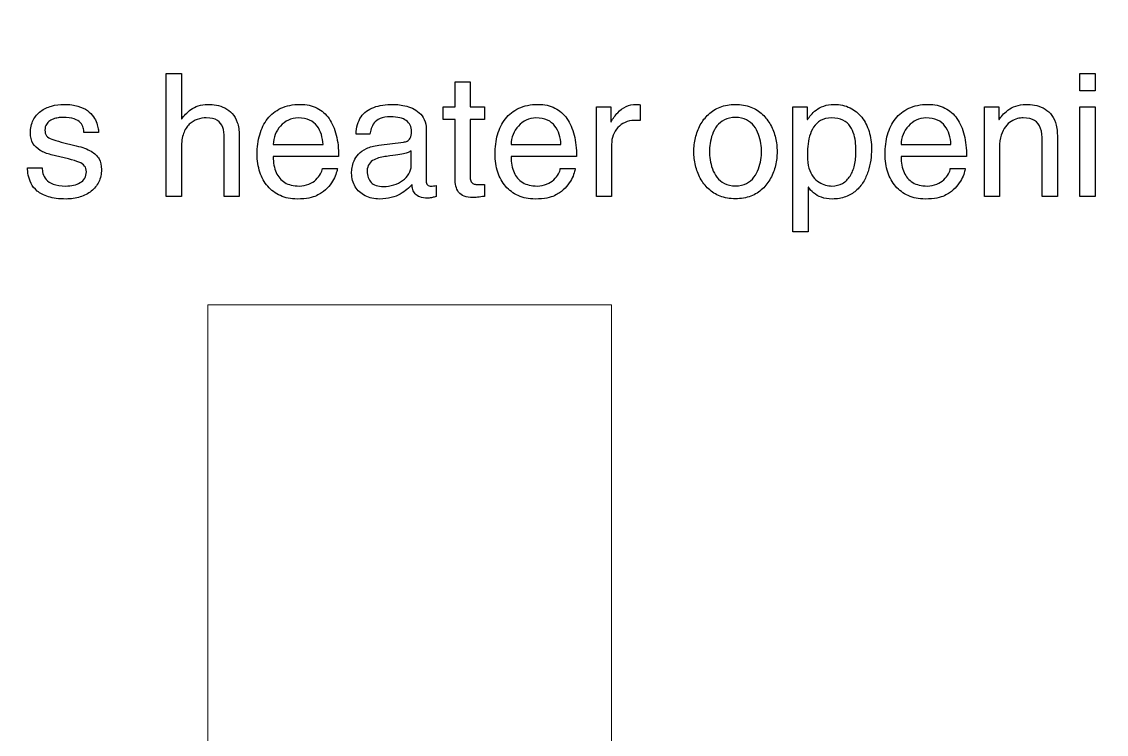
# Model space of a CAD drawing. Header units: inches. Extents: x -3.67 to 3.62, y -4.25 to 4.25.
# Drawn here: x 1.177 to 1.881, y -1.625 to -1.163 of the extents above; entities that cross this region are included whole.
import ezdxf
from ezdxf.lldxf.tags import DXFTag

# ---------------------------------------------------------------- set-up
doc = ezdxf.new("R2010")
doc.units = ezdxf.units.IN
doc.header["$MEASUREMENT"] = 0
doc.layers.add('Dimensions', color=7, linetype='Continuous')
doc.layers.add('Layer 1', color=7, linetype='Continuous')
tags = doc.linetypes.add('New Line61', pattern=[0.6, 0.5, -0.1]).pattern_tags.tags
tags[6:7] = [DXFTag(74, 4), DXFTag(75, 0), DXFTag(340, '0'), DXFTag(46, 1.0), DXFTag(50, 0.0), DXFTag(44, 0.0), DXFTag(45, 0.0)]
tags[4:5] = [DXFTag(74, 4), DXFTag(75, 0), DXFTag(340, '0'), DXFTag(46, 1.0), DXFTag(50, 0.0), DXFTag(44, 0.0), DXFTag(45, 0.0)]

msp = doc.modelspace()

# ---------------------------------------------------------------- linework, layer by layer
at = {"layer": 'Dimensions', "color": 250}
for points, knots in [([(1.31804, -1.23672), (1.31802, -1.23343), (1.31762, -1.23059), (1.3168, -1.22826), (1.3168, -1.22826), (1.31597, -1.22593), (1.31488, -1.22398), (1.31349, -1.22244), (1.31349, -1.22244), (1.31208, -1.22093), (1.31051, -1.21972), (1.30876, -1.21885), (1.30876, -1.21885), (1.30701, -1.21798), (1.30517, -1.21737), (1.30328, -1.21702), (1.30328, -1.21702), (1.30139, -1.21667), (1.29952, -1.21648), (1.29771, -1.2165), (1.29771, -1.2165), (1.29538, -1.21652), (1.29332, -1.21683), (1.29151, -1.21746), (1.29151, -1.21746), (1.28969, -1.21807), (1.28812, -1.21887), (1.28675, -1.21985), (1.28675, -1.21985), (1.28539, -1.22081), (1.28421, -1.22183), (1.28323, -1.22293), (1.28323, -1.22293), (1.28223, -1.224), (1.28139, -1.225), (1.28071, -1.22594), (1.28071, -1.22594), (1.28071, -1.22594), (1.28049, -1.22594), (1.28049, -1.22594), (1.28049, -1.22594), (1.28049, -1.22594), (1.28049, -1.1965), (1.28049, -1.1965), (1.28049, -1.1965), (1.28049, -1.1965), (1.27071, -1.1965), (1.27071, -1.1965), (1.27071, -1.1965), (1.27071, -1.1965), (1.27071, -1.27628), (1.27071, -1.27628), (1.27071, -1.27628), (1.27071, -1.27628), (1.28049, -1.27628), (1.28049, -1.27628), (1.28049, -1.27628), (1.28049, -1.27628), (1.28049, -1.24461), (1.28049, -1.24461), (1.28049, -1.24461), (1.28051, -1.24096), (1.28099, -1.23789), (1.28189, -1.23541), (1.28189, -1.23541), (1.28282, -1.23291), (1.28404, -1.23093), (1.2856, -1.22944), (1.2856, -1.22944), (1.28715, -1.22796), (1.28888, -1.22689), (1.2908, -1.22624), (1.2908, -1.22624), (1.29271, -1.22557), (1.29469, -1.22526), (1.29671, -1.22528), (1.29671, -1.22528), (1.29978, -1.2253), (1.30217, -1.22583), (1.30386, -1.22689), (1.30386, -1.22689), (1.30554, -1.22796), (1.30671, -1.22946), (1.30734, -1.23141), (1.30734, -1.23141), (1.30799, -1.23333), (1.3083, -1.23563), (1.30826, -1.23828), (1.30826, -1.23828), (1.30826, -1.23828), (1.30826, -1.27628), (1.30826, -1.27628), (1.30826, -1.27628), (1.30826, -1.27628), (1.31804, -1.27628), (1.31804, -1.27628), (1.31804, -1.27628), (1.31804, -1.27628), (1.31804, -1.23672), (1.31804, -1.23672)], [0, 0, 0, 0, 0.04, 0.04, 0.04, 0.04, 0.08, 0.08, 0.08, 0.08, 0.12, 0.12, 0.12, 0.12, 0.16, 0.16, 0.16, 0.16, 0.2, 0.2, 0.2, 0.2, 0.24, 0.24, 0.24, 0.24, 0.28, 0.28, 0.28, 0.28, 0.32, 0.32, 0.32, 0.32, 0.36, 0.36, 0.36, 0.36, 0.4, 0.4, 0.4, 0.4, 0.44, 0.44, 0.44, 0.44, 0.48, 0.48, 0.48, 0.48, 0.52, 0.52, 0.52, 0.52, 0.56, 0.56, 0.56, 0.56, 0.6, 0.6, 0.6, 0.6, 0.64, 0.64, 0.64, 0.64, 0.68, 0.68, 0.68, 0.68, 0.72, 0.72, 0.72, 0.72, 0.76, 0.76, 0.76, 0.76, 0.8, 0.8, 0.8, 0.8, 0.84, 0.84, 0.84, 0.84, 0.88, 0.88, 0.88, 0.88, 0.92, 0.92, 0.92, 0.92, 0.96, 0.96, 0.96, 0.96, 1, 1, 1, 1]), ([(1.87369, -1.20761), (1.87369, -1.20761), (1.87369, -1.1965), (1.87369, -1.1965), (1.87369, -1.1965), (1.87369, -1.1965), (1.86392, -1.1965), (1.86392, -1.1965), (1.86392, -1.1965), (1.86392, -1.1965), (1.86392, -1.20761), (1.86392, -1.20761), (1.86392, -1.20761), (1.86392, -1.20761), (1.87369, -1.20761), (1.87369, -1.20761)], [0, 0, 0, 0, 0.25, 0.25, 0.25, 0.25, 0.5, 0.5, 0.5, 0.5, 0.75, 0.75, 0.75, 0.75, 1, 1, 1, 1]), ([(1.47737, -1.22628), (1.47737, -1.22628), (1.47737, -1.21817), (1.47737, -1.21817), (1.47737, -1.21817), (1.47737, -1.21817), (1.46804, -1.21817), (1.46804, -1.21817), (1.46804, -1.21817), (1.46804, -1.21817), (1.46804, -1.20194), (1.46804, -1.20194), (1.46804, -1.20194), (1.46804, -1.20194), (1.45826, -1.20194), (1.45826, -1.20194), (1.45826, -1.20194), (1.45826, -1.20194), (1.45826, -1.21817), (1.45826, -1.21817), (1.45826, -1.21817), (1.45826, -1.21817), (1.45037, -1.21817), (1.45037, -1.21817), (1.45037, -1.21817), (1.45037, -1.21817), (1.45037, -1.22628), (1.45037, -1.22628), (1.45037, -1.22628), (1.45037, -1.22628), (1.45826, -1.22628), (1.45826, -1.22628), (1.45826, -1.22628), (1.45826, -1.22628), (1.45826, -1.26461), (1.45826, -1.26461), (1.45826, -1.26461), (1.45824, -1.26637), (1.45841, -1.268), (1.45874, -1.2695), (1.45874, -1.2695), (1.45907, -1.27102), (1.45967, -1.27233), (1.46052, -1.27346), (1.46052, -1.27346), (1.46137, -1.27459), (1.46257, -1.27546), (1.46411, -1.27609), (1.46411, -1.27609), (1.46567, -1.27672), (1.46763, -1.27704), (1.47004, -1.27706), (1.47004, -1.27706), (1.47056, -1.27704), (1.47146, -1.27696), (1.47274, -1.2768), (1.47274, -1.2768), (1.47404, -1.27663), (1.47557, -1.27646), (1.47737, -1.27628), (1.47737, -1.27628), (1.47737, -1.27628), (1.47737, -1.26861), (1.47737, -1.26861), (1.47737, -1.26861), (1.47737, -1.26861), (1.47393, -1.26861), (1.47393, -1.26861), (1.47393, -1.26861), (1.47341, -1.26863), (1.47281, -1.26859), (1.47217, -1.26854), (1.47217, -1.26854), (1.4715, -1.26848), (1.47085, -1.26831), (1.47022, -1.26804), (1.47022, -1.26804), (1.46961, -1.26778), (1.46909, -1.26731), (1.46867, -1.26669), (1.46867, -1.26669), (1.46826, -1.26606), (1.46806, -1.26519), (1.46804, -1.26406), (1.46804, -1.26406), (1.46804, -1.26406), (1.46804, -1.22628), (1.46804, -1.22628), (1.46804, -1.22628), (1.46804, -1.22628), (1.47737, -1.22628), (1.47737, -1.22628)], [0, 0, 0, 0, 0.043478, 0.043478, 0.043478, 0.043478, 0.086957, 0.086957, 0.086957, 0.086957, 0.130435, 0.130435, 0.130435, 0.130435, 0.173913, 0.173913, 0.173913, 0.173913, 0.217391, 0.217391, 0.217391, 0.217391, 0.26087, 0.26087, 0.26087, 0.26087, 0.304348, 0.304348, 0.304348, 0.304348, 0.347826, 0.347826, 0.347826, 0.347826, 0.391304, 0.391304, 0.391304, 0.391304, 0.434783, 0.434783, 0.434783, 0.434783, 0.478261, 0.478261, 0.478261, 0.478261, 0.521739, 0.521739, 0.521739, 0.521739, 0.565217, 0.565217, 0.565217, 0.565217, 0.608696, 0.608696, 0.608696, 0.608696, 0.652174, 0.652174, 0.652174, 0.652174, 0.695652, 0.695652, 0.695652, 0.695652, 0.73913, 0.73913, 0.73913, 0.73913, 0.782609, 0.782609, 0.782609, 0.782609, 0.826087, 0.826087, 0.826087, 0.826087, 0.869565, 0.869565, 0.869565, 0.869565, 0.913043, 0.913043, 0.913043, 0.913043, 0.956522, 0.956522, 0.956522, 0.956522, 1, 1, 1, 1]), ([(1.22671, -1.23472), (1.22673, -1.23422), (1.22665, -1.23343), (1.2265, -1.23237), (1.2265, -1.23237), (1.22636, -1.2313), (1.22604, -1.23009), (1.22556, -1.2287), (1.22556, -1.2287), (1.22508, -1.22733), (1.22436, -1.22594), (1.22339, -1.22452), (1.22339, -1.22452), (1.22241, -1.22311), (1.22112, -1.2218), (1.21949, -1.22057), (1.21949, -1.22057), (1.21786, -1.21937), (1.2158, -1.21839), (1.21336, -1.21765), (1.21336, -1.21765), (1.21089, -1.21691), (1.20793, -1.21652), (1.20449, -1.2165), (1.20449, -1.2165), (1.2016, -1.2165), (1.19884, -1.21687), (1.19623, -1.21759), (1.19623, -1.21759), (1.1936, -1.21833), (1.19126, -1.21946), (1.18919, -1.22098), (1.18919, -1.22098), (1.18713, -1.2225), (1.18551, -1.22443), (1.18432, -1.22676), (1.18432, -1.22676), (1.18312, -1.22909), (1.18251, -1.23187), (1.18249, -1.23506), (1.18249, -1.23506), (1.18251, -1.2377), (1.18306, -1.23996), (1.18417, -1.24181), (1.18417, -1.24181), (1.18528, -1.24369), (1.18684, -1.2452), (1.18884, -1.24639), (1.18884, -1.24639), (1.19086, -1.24759), (1.19321, -1.24852), (1.19593, -1.24917), (1.19593, -1.24917), (1.19593, -1.24917), (1.20726, -1.25194), (1.20726, -1.25194), (1.20726, -1.25194), (1.21002, -1.25263), (1.21226, -1.25331), (1.21397, -1.254), (1.21397, -1.254), (1.21567, -1.2547), (1.21691, -1.25554), (1.21767, -1.25652), (1.21767, -1.25652), (1.21845, -1.25748), (1.21884, -1.25874), (1.21882, -1.26028), (1.21882, -1.26028), (1.2188, -1.26189), (1.21845, -1.26328), (1.21773, -1.26444), (1.21773, -1.26444), (1.21701, -1.26561), (1.21602, -1.26656), (1.21478, -1.26731), (1.21478, -1.26731), (1.21354, -1.26806), (1.21212, -1.26861), (1.21052, -1.26896), (1.21052, -1.26896), (1.20893, -1.26933), (1.20725, -1.2695), (1.20549, -1.2695), (1.20549, -1.2695), (1.20208, -1.26948), (1.19934, -1.26907), (1.1973, -1.26828), (1.1973, -1.26828), (1.19526, -1.2675), (1.19375, -1.2665), (1.19273, -1.26526), (1.19273, -1.26526), (1.19171, -1.26404), (1.19102, -1.26274), (1.19065, -1.26139), (1.19065, -1.26139), (1.1903, -1.26004), (1.1901, -1.25878), (1.19004, -1.25761), (1.19004, -1.25761), (1.19004, -1.25761), (1.1806, -1.25761), (1.1806, -1.25761), (1.1806, -1.25761), (1.18064, -1.25904), (1.18082, -1.26063), (1.18112, -1.26241), (1.18112, -1.26241), (1.18143, -1.26419), (1.18202, -1.26598), (1.18291, -1.2678), (1.18291, -1.2678), (1.18382, -1.26961), (1.18515, -1.27128), (1.18697, -1.2728), (1.18697, -1.2728), (1.18876, -1.27433), (1.19117, -1.27557), (1.19419, -1.2765), (1.19419, -1.2765), (1.19723, -1.27744), (1.20102, -1.27793), (1.2056, -1.27794), (1.2056, -1.27794), (1.20889, -1.27794), (1.21193, -1.2775), (1.21473, -1.27663), (1.21473, -1.27663), (1.21751, -1.27576), (1.21995, -1.2745), (1.22202, -1.27283), (1.22202, -1.27283), (1.22408, -1.27117), (1.22569, -1.26917), (1.22686, -1.2668), (1.22686, -1.2668), (1.228, -1.26443), (1.22858, -1.26172), (1.2286, -1.25872), (1.2286, -1.25872), (1.22862, -1.25611), (1.2281, -1.25383), (1.22706, -1.25191), (1.22706, -1.25191), (1.226, -1.24998), (1.22428, -1.24833), (1.22188, -1.24694), (1.22188, -1.24694), (1.21949, -1.24556), (1.21628, -1.24437), (1.21226, -1.24339), (1.21226, -1.24339), (1.21226, -1.24339), (1.20249, -1.24094), (1.20249, -1.24094), (1.20249, -1.24094), (1.19999, -1.24033), (1.19795, -1.23974), (1.19639, -1.23915), (1.19639, -1.23915), (1.19484, -1.23856), (1.19371, -1.2378), (1.19299, -1.23689), (1.19299, -1.23689), (1.19226, -1.23596), (1.19191, -1.23472), (1.19193, -1.23317), (1.19193, -1.23317), (1.19195, -1.23172), (1.19225, -1.23052), (1.19284, -1.22954), (1.19284, -1.22954), (1.19343, -1.22856), (1.19419, -1.22776), (1.19513, -1.22715), (1.19513, -1.22715), (1.19608, -1.22654), (1.19706, -1.22607), (1.19812, -1.22576), (1.19812, -1.22576), (1.19917, -1.22544), (1.20019, -1.22522), (1.20113, -1.22511), (1.20113, -1.22511), (1.20208, -1.22498), (1.20288, -1.22493), (1.20349, -1.22494), (1.20349, -1.22494), (1.20654, -1.22496), (1.20899, -1.2253), (1.21082, -1.22596), (1.21082, -1.22596), (1.21267, -1.22661), (1.21404, -1.22744), (1.21497, -1.22846), (1.21497, -1.22846), (1.21588, -1.22946), (1.21649, -1.23054), (1.2168, -1.23165), (1.2168, -1.23165), (1.21712, -1.23276), (1.21726, -1.23378), (1.21726, -1.23472), (1.21726, -1.23472), (1.21726, -1.23472), (1.22671, -1.23472), (1.22671, -1.23472)], [0, 0, 0, 0, 0.019231, 0.019231, 0.019231, 0.019231, 0.038462, 0.038462, 0.038462, 0.038462, 0.057692, 0.057692, 0.057692, 0.057692, 0.076923, 0.076923, 0.076923, 0.076923, 0.096154, 0.096154, 0.096154, 0.096154, 0.115385, 0.115385, 0.115385, 0.115385, 0.134615, 0.134615, 0.134615, 0.134615, 0.153846, 0.153846, 0.153846, 0.153846, 0.173077, 0.173077, 0.173077, 0.173077, 0.192308, 0.192308, 0.192308, 0.192308, 0.211538, 0.211538, 0.211538, 0.211538, 0.230769, 0.230769, 0.230769, 0.230769, 0.25, 0.25, 0.25, 0.25, 0.269231, 0.269231, 0.269231, 0.269231, 0.288462, 0.288462, 0.288462, 0.288462, 0.307692, 0.307692, 0.307692, 0.307692, 0.326923, 0.326923, 0.326923, 0.326923, 0.346154, 0.346154, 0.346154, 0.346154, 0.365385, 0.365385, 0.365385, 0.365385, 0.384615, 0.384615, 0.384615, 0.384615, 0.403846, 0.403846, 0.403846, 0.403846, 0.423077, 0.423077, 0.423077, 0.423077, 0.442308, 0.442308, 0.442308, 0.442308, 0.461538, 0.461538, 0.461538, 0.461538, 0.480769, 0.480769, 0.480769, 0.480769, 0.5, 0.5, 0.5, 0.5, 0.519231, 0.519231, 0.519231, 0.519231, 0.538462, 0.538462, 0.538462, 0.538462, 0.557692, 0.557692, 0.557692, 0.557692, 0.576923, 0.576923, 0.576923, 0.576923, 0.596154, 0.596154, 0.596154, 0.596154, 0.615385, 0.615385, 0.615385, 0.615385, 0.634615, 0.634615, 0.634615, 0.634615, 0.653846, 0.653846, 0.653846, 0.653846, 0.673077, 0.673077, 0.673077, 0.673077, 0.692308, 0.692308, 0.692308, 0.692308, 0.711538, 0.711538, 0.711538, 0.711538, 0.730769, 0.730769, 0.730769, 0.730769, 0.75, 0.75, 0.75, 0.75, 0.769231, 0.769231, 0.769231, 0.769231, 0.788462, 0.788462, 0.788462, 0.788462, 0.807692, 0.807692, 0.807692, 0.807692, 0.826923, 0.826923, 0.826923, 0.826923, 0.846154, 0.846154, 0.846154, 0.846154, 0.865385, 0.865385, 0.865385, 0.865385, 0.884615, 0.884615, 0.884615, 0.884615, 0.903846, 0.903846, 0.903846, 0.903846, 0.923077, 0.923077, 0.923077, 0.923077, 0.942308, 0.942308, 0.942308, 0.942308, 0.961538, 0.961538, 0.961538, 0.961538, 0.980769, 0.980769, 0.980769, 0.980769, 1, 1, 1, 1]), ([(1.37204, -1.25806), (1.37195, -1.25917), (1.37156, -1.26037), (1.37085, -1.26167), (1.37085, -1.26167), (1.37015, -1.26298), (1.36915, -1.26422), (1.36787, -1.26541), (1.36787, -1.26541), (1.3666, -1.26659), (1.36504, -1.26756), (1.36323, -1.26831), (1.36323, -1.26831), (1.36141, -1.26907), (1.35935, -1.26948), (1.35704, -1.2695), (1.35704, -1.2695), (1.3533, -1.26948), (1.35017, -1.26874), (1.34767, -1.26724), (1.34767, -1.26724), (1.34517, -1.26574), (1.3433, -1.26357), (1.34204, -1.26072), (1.34204, -1.26072), (1.34078, -1.25789), (1.34015, -1.25444), (1.34015, -1.25039), (1.34015, -1.25039), (1.34015, -1.25039), (1.3826, -1.25039), (1.3826, -1.25039), (1.3826, -1.25039), (1.3826, -1.24524), (1.38208, -1.24057), (1.38106, -1.23643), (1.38106, -1.23643), (1.38002, -1.23226), (1.37847, -1.2287), (1.37639, -1.22574), (1.37639, -1.22574), (1.37432, -1.22276), (1.37171, -1.22048), (1.36858, -1.21891), (1.36858, -1.21891), (1.36545, -1.21731), (1.3618, -1.21652), (1.3576, -1.2165), (1.3576, -1.2165), (1.3528, -1.21652), (1.34863, -1.21737), (1.34513, -1.21902), (1.34513, -1.21902), (1.34161, -1.22067), (1.33873, -1.22296), (1.33645, -1.22591), (1.33645, -1.22591), (1.33417, -1.22885), (1.33247, -1.23228), (1.33136, -1.23619), (1.33136, -1.23619), (1.33026, -1.24009), (1.32971, -1.2443), (1.32971, -1.24883), (1.32971, -1.24883), (1.32971, -1.25306), (1.3303, -1.25693), (1.33147, -1.26046), (1.33147, -1.26046), (1.33265, -1.264), (1.33434, -1.26707), (1.33658, -1.26968), (1.33658, -1.26968), (1.33882, -1.2723), (1.34154, -1.27431), (1.34476, -1.27576), (1.34476, -1.27576), (1.34797, -1.27718), (1.35161, -1.27793), (1.35571, -1.27794), (1.35571, -1.27794), (1.3588, -1.27793), (1.36134, -1.2777), (1.36335, -1.2773), (1.36335, -1.2773), (1.36537, -1.27689), (1.367, -1.27639), (1.36828, -1.27578), (1.36828, -1.27578), (1.36956, -1.27517), (1.37063, -1.27456), (1.37148, -1.27394), (1.37148, -1.27394), (1.37332, -1.2727), (1.37487, -1.27131), (1.37615, -1.2698), (1.37615, -1.2698), (1.37743, -1.26826), (1.37847, -1.26674), (1.37928, -1.2652), (1.37928, -1.2652), (1.38008, -1.26369), (1.38069, -1.26228), (1.3811, -1.26102), (1.3811, -1.26102), (1.3815, -1.25976), (1.38174, -1.25878), (1.38182, -1.25806), (1.38182, -1.25806), (1.38182, -1.25806), (1.37204, -1.25806), (1.37204, -1.25806)], [0, 0, 0, 0, 0.035714, 0.035714, 0.035714, 0.035714, 0.071429, 0.071429, 0.071429, 0.071429, 0.107143, 0.107143, 0.107143, 0.107143, 0.142857, 0.142857, 0.142857, 0.142857, 0.178571, 0.178571, 0.178571, 0.178571, 0.214286, 0.214286, 0.214286, 0.214286, 0.25, 0.25, 0.25, 0.25, 0.285714, 0.285714, 0.285714, 0.285714, 0.321429, 0.321429, 0.321429, 0.321429, 0.357143, 0.357143, 0.357143, 0.357143, 0.392857, 0.392857, 0.392857, 0.392857, 0.428571, 0.428571, 0.428571, 0.428571, 0.464286, 0.464286, 0.464286, 0.464286, 0.5, 0.5, 0.5, 0.5, 0.535714, 0.535714, 0.535714, 0.535714, 0.571429, 0.571429, 0.571429, 0.571429, 0.607143, 0.607143, 0.607143, 0.607143, 0.642857, 0.642857, 0.642857, 0.642857, 0.678571, 0.678571, 0.678571, 0.678571, 0.714286, 0.714286, 0.714286, 0.714286, 0.75, 0.75, 0.75, 0.75, 0.785714, 0.785714, 0.785714, 0.785714, 0.821429, 0.821429, 0.821429, 0.821429, 0.857143, 0.857143, 0.857143, 0.857143, 0.892857, 0.892857, 0.892857, 0.892857, 0.928571, 0.928571, 0.928571, 0.928571, 0.964286, 0.964286, 0.964286, 0.964286, 1, 1, 1, 1]), ([(1.40293, -1.23583), (1.40307, -1.2347), (1.40333, -1.23348), (1.40372, -1.2322), (1.40372, -1.2322), (1.40411, -1.23093), (1.40476, -1.2297), (1.40567, -1.22856), (1.40567, -1.22856), (1.40659, -1.22741), (1.40789, -1.22646), (1.40957, -1.22574), (1.40957, -1.22574), (1.41128, -1.225), (1.4135, -1.22463), (1.41626, -1.22461), (1.41626, -1.22461), (1.42087, -1.22461), (1.4243, -1.22543), (1.42656, -1.22704), (1.42656, -1.22704), (1.42881, -1.22865), (1.42994, -1.23098), (1.42993, -1.23406), (1.42993, -1.23406), (1.42991, -1.23596), (1.42965, -1.23739), (1.42913, -1.23835), (1.42913, -1.23835), (1.42861, -1.23933), (1.42796, -1.23998), (1.42719, -1.24033), (1.42719, -1.24033), (1.42641, -1.2407), (1.42561, -1.24089), (1.42481, -1.24094), (1.42481, -1.24094), (1.42481, -1.24094), (1.4087, -1.24294), (1.4087, -1.24294), (1.4087, -1.24294), (1.40548, -1.24337), (1.4028, -1.24409), (1.40063, -1.24513), (1.40063, -1.24513), (1.39848, -1.24619), (1.39676, -1.24741), (1.39548, -1.24881), (1.39548, -1.24881), (1.39419, -1.25022), (1.39322, -1.25169), (1.39259, -1.25322), (1.39259, -1.25322), (1.39194, -1.25474), (1.39152, -1.2562), (1.39132, -1.25759), (1.39132, -1.25759), (1.39111, -1.25898), (1.39102, -1.26017), (1.39104, -1.26117), (1.39104, -1.26117), (1.39107, -1.26452), (1.39185, -1.26744), (1.39339, -1.26996), (1.39339, -1.26996), (1.39493, -1.27246), (1.39707, -1.27443), (1.3998, -1.27581), (1.3998, -1.27581), (1.40252, -1.2772), (1.40569, -1.27793), (1.40926, -1.27794), (1.40926, -1.27794), (1.41209, -1.27793), (1.41459, -1.27763), (1.4168, -1.27704), (1.4168, -1.27704), (1.41898, -1.27646), (1.42093, -1.2757), (1.42259, -1.27476), (1.42259, -1.27476), (1.42426, -1.27381), (1.42572, -1.2728), (1.42698, -1.2717), (1.42698, -1.2717), (1.42824, -1.27061), (1.42933, -1.26954), (1.43026, -1.2685), (1.43026, -1.2685), (1.43033, -1.26963), (1.4305, -1.2707), (1.4308, -1.27176), (1.4308, -1.27176), (1.43109, -1.27281), (1.43159, -1.27376), (1.4323, -1.27461), (1.4323, -1.27461), (1.43302, -1.27546), (1.43404, -1.27613), (1.43537, -1.27663), (1.43537, -1.27663), (1.4367, -1.27713), (1.43844, -1.27737), (1.44059, -1.27739), (1.44059, -1.27739), (1.44169, -1.27737), (1.44265, -1.27724), (1.44346, -1.277), (1.44346, -1.277), (1.4443, -1.27676), (1.44511, -1.27652), (1.44593, -1.27628), (1.44593, -1.27628), (1.44593, -1.27628), (1.44593, -1.26917), (1.44593, -1.26917), (1.44593, -1.26917), (1.44537, -1.26928), (1.4448, -1.26939), (1.44424, -1.26948), (1.44424, -1.26948), (1.44367, -1.26956), (1.44317, -1.26961), (1.4427, -1.26961), (1.4427, -1.26961), (1.4417, -1.26963), (1.44091, -1.26935), (1.44035, -1.26881), (1.44035, -1.26881), (1.43978, -1.26826), (1.4395, -1.26739), (1.43948, -1.26617), (1.43948, -1.26617), (1.43948, -1.26617), (1.43948, -1.23272), (1.43948, -1.23272), (1.43948, -1.23272), (1.43946, -1.23024), (1.43904, -1.22813), (1.4382, -1.22635), (1.4382, -1.22635), (1.43739, -1.22457), (1.4363, -1.22309), (1.43493, -1.22189), (1.43493, -1.22189), (1.43357, -1.2207), (1.43207, -1.21974), (1.43046, -1.21902), (1.43046, -1.21902), (1.42883, -1.2183), (1.4272, -1.21776), (1.42559, -1.21739), (1.42559, -1.21739), (1.42396, -1.21704), (1.42248, -1.2168), (1.42115, -1.21667), (1.42115, -1.21667), (1.4198, -1.21654), (1.41872, -1.21648), (1.41793, -1.2165), (1.41793, -1.2165), (1.41313, -1.21648), (1.40896, -1.21713), (1.40543, -1.21843), (1.40543, -1.21843), (1.40191, -1.21972), (1.39915, -1.2218), (1.39717, -1.22465), (1.39717, -1.22465), (1.39517, -1.2275), (1.39409, -1.23122), (1.39393, -1.23583), (1.39393, -1.23583), (1.39393, -1.23583), (1.40293, -1.23583), (1.40293, -1.23583)], [0, 0, 0, 0, 0.022727, 0.022727, 0.022727, 0.022727, 0.045455, 0.045455, 0.045455, 0.045455, 0.068182, 0.068182, 0.068182, 0.068182, 0.090909, 0.090909, 0.090909, 0.090909, 0.113636, 0.113636, 0.113636, 0.113636, 0.136364, 0.136364, 0.136364, 0.136364, 0.159091, 0.159091, 0.159091, 0.159091, 0.181818, 0.181818, 0.181818, 0.181818, 0.204545, 0.204545, 0.204545, 0.204545, 0.227273, 0.227273, 0.227273, 0.227273, 0.25, 0.25, 0.25, 0.25, 0.272727, 0.272727, 0.272727, 0.272727, 0.295455, 0.295455, 0.295455, 0.295455, 0.318182, 0.318182, 0.318182, 0.318182, 0.340909, 0.340909, 0.340909, 0.340909, 0.363636, 0.363636, 0.363636, 0.363636, 0.386364, 0.386364, 0.386364, 0.386364, 0.409091, 0.409091, 0.409091, 0.409091, 0.431818, 0.431818, 0.431818, 0.431818, 0.454545, 0.454545, 0.454545, 0.454545, 0.477273, 0.477273, 0.477273, 0.477273, 0.5, 0.5, 0.5, 0.5, 0.522727, 0.522727, 0.522727, 0.522727, 0.545455, 0.545455, 0.545455, 0.545455, 0.568182, 0.568182, 0.568182, 0.568182, 0.590909, 0.590909, 0.590909, 0.590909, 0.613636, 0.613636, 0.613636, 0.613636, 0.636364, 0.636364, 0.636364, 0.636364, 0.659091, 0.659091, 0.659091, 0.659091, 0.681818, 0.681818, 0.681818, 0.681818, 0.704545, 0.704545, 0.704545, 0.704545, 0.727273, 0.727273, 0.727273, 0.727273, 0.75, 0.75, 0.75, 0.75, 0.772727, 0.772727, 0.772727, 0.772727, 0.795455, 0.795455, 0.795455, 0.795455, 0.818182, 0.818182, 0.818182, 0.818182, 0.840909, 0.840909, 0.840909, 0.840909, 0.863636, 0.863636, 0.863636, 0.863636, 0.886364, 0.886364, 0.886364, 0.886364, 0.909091, 0.909091, 0.909091, 0.909091, 0.931818, 0.931818, 0.931818, 0.931818, 0.954545, 0.954545, 0.954545, 0.954545, 0.977273, 0.977273, 0.977273, 0.977273, 1, 1, 1, 1]), ([(1.52648, -1.25806), (1.52639, -1.25917), (1.526, -1.26037), (1.5253, -1.26167), (1.5253, -1.26167), (1.52459, -1.26298), (1.52359, -1.26422), (1.52231, -1.26541), (1.52231, -1.26541), (1.52104, -1.26659), (1.51948, -1.26756), (1.51767, -1.26831), (1.51767, -1.26831), (1.51585, -1.26907), (1.5138, -1.26948), (1.51148, -1.2695), (1.51148, -1.2695), (1.50774, -1.26948), (1.50461, -1.26874), (1.50211, -1.26724), (1.50211, -1.26724), (1.49961, -1.26574), (1.49774, -1.26357), (1.49648, -1.26072), (1.49648, -1.26072), (1.49522, -1.25789), (1.49459, -1.25444), (1.49459, -1.25039), (1.49459, -1.25039), (1.49459, -1.25039), (1.53704, -1.25039), (1.53704, -1.25039), (1.53704, -1.25039), (1.53704, -1.24524), (1.53652, -1.24057), (1.5355, -1.23643), (1.5355, -1.23643), (1.53446, -1.23226), (1.53291, -1.2287), (1.53083, -1.22574), (1.53083, -1.22574), (1.52876, -1.22276), (1.52615, -1.22048), (1.52302, -1.21891), (1.52302, -1.21891), (1.51989, -1.21731), (1.51624, -1.21652), (1.51204, -1.2165), (1.51204, -1.2165), (1.50724, -1.21652), (1.50307, -1.21737), (1.49957, -1.21902), (1.49957, -1.21902), (1.49606, -1.22067), (1.49317, -1.22296), (1.49089, -1.22591), (1.49089, -1.22591), (1.48861, -1.22885), (1.48691, -1.23228), (1.4858, -1.23619), (1.4858, -1.23619), (1.4847, -1.24009), (1.48415, -1.2443), (1.48415, -1.24883), (1.48415, -1.24883), (1.48415, -1.25306), (1.48474, -1.25693), (1.48591, -1.26046), (1.48591, -1.26046), (1.48709, -1.264), (1.48878, -1.26707), (1.49102, -1.26968), (1.49102, -1.26968), (1.49326, -1.2723), (1.49598, -1.27431), (1.4992, -1.27576), (1.4992, -1.27576), (1.50241, -1.27718), (1.50606, -1.27793), (1.51015, -1.27794), (1.51015, -1.27794), (1.51324, -1.27793), (1.51578, -1.2777), (1.5178, -1.2773), (1.5178, -1.2773), (1.51981, -1.27689), (1.52144, -1.27639), (1.52272, -1.27578), (1.52272, -1.27578), (1.524, -1.27517), (1.52507, -1.27456), (1.52593, -1.27394), (1.52593, -1.27394), (1.52776, -1.2727), (1.52931, -1.27131), (1.53059, -1.2698), (1.53059, -1.2698), (1.53187, -1.26826), (1.53291, -1.26674), (1.53372, -1.2652), (1.53372, -1.2652), (1.53452, -1.26369), (1.53513, -1.26228), (1.53554, -1.26102), (1.53554, -1.26102), (1.53594, -1.25976), (1.53619, -1.25878), (1.53626, -1.25806), (1.53626, -1.25806), (1.53626, -1.25806), (1.52648, -1.25806), (1.52648, -1.25806)], [0, 0, 0, 0, 0.035714, 0.035714, 0.035714, 0.035714, 0.071429, 0.071429, 0.071429, 0.071429, 0.107143, 0.107143, 0.107143, 0.107143, 0.142857, 0.142857, 0.142857, 0.142857, 0.178571, 0.178571, 0.178571, 0.178571, 0.214286, 0.214286, 0.214286, 0.214286, 0.25, 0.25, 0.25, 0.25, 0.285714, 0.285714, 0.285714, 0.285714, 0.321429, 0.321429, 0.321429, 0.321429, 0.357143, 0.357143, 0.357143, 0.357143, 0.392857, 0.392857, 0.392857, 0.392857, 0.428571, 0.428571, 0.428571, 0.428571, 0.464286, 0.464286, 0.464286, 0.464286, 0.5, 0.5, 0.5, 0.5, 0.535714, 0.535714, 0.535714, 0.535714, 0.571429, 0.571429, 0.571429, 0.571429, 0.607143, 0.607143, 0.607143, 0.607143, 0.642857, 0.642857, 0.642857, 0.642857, 0.678571, 0.678571, 0.678571, 0.678571, 0.714286, 0.714286, 0.714286, 0.714286, 0.75, 0.75, 0.75, 0.75, 0.785714, 0.785714, 0.785714, 0.785714, 0.821429, 0.821429, 0.821429, 0.821429, 0.857143, 0.857143, 0.857143, 0.857143, 0.892857, 0.892857, 0.892857, 0.892857, 0.928571, 0.928571, 0.928571, 0.928571, 0.964286, 0.964286, 0.964286, 0.964286, 1, 1, 1, 1]), ([(1.55981, -1.2425), (1.55981, -1.24037), (1.56017, -1.23837), (1.56085, -1.2365), (1.56085, -1.2365), (1.56156, -1.23463), (1.56254, -1.23298), (1.56383, -1.23156), (1.56383, -1.23156), (1.56515, -1.23013), (1.5667, -1.229), (1.56854, -1.22819), (1.56854, -1.22819), (1.57037, -1.22737), (1.57243, -1.22696), (1.5747, -1.22694), (1.5747, -1.22694), (1.5747, -1.22694), (1.57837, -1.22694), (1.57837, -1.22694), (1.57837, -1.22694), (1.57837, -1.22694), (1.57837, -1.21683), (1.57837, -1.21683), (1.57837, -1.21683), (1.578, -1.21672), (1.57763, -1.21663), (1.57726, -1.21657), (1.57726, -1.21657), (1.57689, -1.21652), (1.57641, -1.2165), (1.57581, -1.2165), (1.57581, -1.2165), (1.57337, -1.21652), (1.57117, -1.217), (1.56919, -1.21793), (1.56919, -1.21793), (1.5672, -1.21887), (1.56541, -1.22019), (1.56381, -1.22189), (1.56381, -1.22189), (1.56222, -1.22357), (1.56078, -1.22556), (1.55948, -1.22783), (1.55948, -1.22783), (1.55948, -1.22783), (1.55926, -1.22783), (1.55926, -1.22783), (1.55926, -1.22783), (1.55926, -1.22783), (1.55926, -1.21817), (1.55926, -1.21817), (1.55926, -1.21817), (1.55926, -1.21817), (1.55004, -1.21817), (1.55004, -1.21817), (1.55004, -1.21817), (1.55004, -1.21817), (1.55004, -1.27628), (1.55004, -1.27628), (1.55004, -1.27628), (1.55004, -1.27628), (1.55981, -1.27628), (1.55981, -1.27628), (1.55981, -1.27628), (1.55981, -1.27628), (1.55981, -1.2425), (1.55981, -1.2425)], [0, 0, 0, 0, 0.058824, 0.058824, 0.058824, 0.058824, 0.117647, 0.117647, 0.117647, 0.117647, 0.176471, 0.176471, 0.176471, 0.176471, 0.235294, 0.235294, 0.235294, 0.235294, 0.294118, 0.294118, 0.294118, 0.294118, 0.352941, 0.352941, 0.352941, 0.352941, 0.411765, 0.411765, 0.411765, 0.411765, 0.470588, 0.470588, 0.470588, 0.470588, 0.529412, 0.529412, 0.529412, 0.529412, 0.588235, 0.588235, 0.588235, 0.588235, 0.647059, 0.647059, 0.647059, 0.647059, 0.705882, 0.705882, 0.705882, 0.705882, 0.764706, 0.764706, 0.764706, 0.764706, 0.823529, 0.823529, 0.823529, 0.823529, 0.882353, 0.882353, 0.882353, 0.882353, 0.941176, 0.941176, 0.941176, 0.941176, 1, 1, 1, 1]), ([(1.61326, -1.24717), (1.61326, -1.25019), (1.61359, -1.25317), (1.6143, -1.25611), (1.6143, -1.25611), (1.61498, -1.25906), (1.61602, -1.26183), (1.61743, -1.26444), (1.61743, -1.26444), (1.61881, -1.26706), (1.62059, -1.26935), (1.62274, -1.27135), (1.62274, -1.27135), (1.62489, -1.27337), (1.62741, -1.27494), (1.63033, -1.27607), (1.63033, -1.27607), (1.63324, -1.27722), (1.63656, -1.27781), (1.64026, -1.27783), (1.64026, -1.27783), (1.64396, -1.27781), (1.64728, -1.27722), (1.65019, -1.27607), (1.65019, -1.27607), (1.65311, -1.27494), (1.65563, -1.27337), (1.65778, -1.27135), (1.65778, -1.27135), (1.65993, -1.26935), (1.6617, -1.26706), (1.66309, -1.26444), (1.66309, -1.26444), (1.6645, -1.26183), (1.66556, -1.25906), (1.66624, -1.25611), (1.66624, -1.25611), (1.66693, -1.25317), (1.66726, -1.25019), (1.66726, -1.24717), (1.66726, -1.24717), (1.66726, -1.24415), (1.66693, -1.24117), (1.66624, -1.23822), (1.66624, -1.23822), (1.66556, -1.23528), (1.6645, -1.2325), (1.66309, -1.22989), (1.66309, -1.22989), (1.6617, -1.22728), (1.65993, -1.22498), (1.65778, -1.22298), (1.65778, -1.22298), (1.65563, -1.22096), (1.65311, -1.21939), (1.65019, -1.21824), (1.65019, -1.21824), (1.64728, -1.21711), (1.64396, -1.21652), (1.64026, -1.2165), (1.64026, -1.2165), (1.63656, -1.21652), (1.63324, -1.21711), (1.63033, -1.21824), (1.63033, -1.21824), (1.62741, -1.21939), (1.62489, -1.22096), (1.62274, -1.22298), (1.62274, -1.22298), (1.62059, -1.22498), (1.61881, -1.22728), (1.61743, -1.22989), (1.61743, -1.22989), (1.61602, -1.2325), (1.61498, -1.23528), (1.6143, -1.23822), (1.6143, -1.23822), (1.61359, -1.24117), (1.61326, -1.24415), (1.61326, -1.24717)], [0, 0, 0, 0, 0.05, 0.05, 0.05, 0.05, 0.1, 0.1, 0.1, 0.1, 0.15, 0.15, 0.15, 0.15, 0.2, 0.2, 0.2, 0.2, 0.25, 0.25, 0.25, 0.25, 0.3, 0.3, 0.3, 0.3, 0.35, 0.35, 0.35, 0.35, 0.4, 0.4, 0.4, 0.4, 0.45, 0.45, 0.45, 0.45, 0.5, 0.5, 0.5, 0.5, 0.55, 0.55, 0.55, 0.55, 0.6, 0.6, 0.6, 0.6, 0.65, 0.65, 0.65, 0.65, 0.7, 0.7, 0.7, 0.7, 0.75, 0.75, 0.75, 0.75, 0.8, 0.8, 0.8, 0.8, 0.85, 0.85, 0.85, 0.85, 0.9, 0.9, 0.9, 0.9, 0.95, 0.95, 0.95, 0.95, 1, 1, 1, 1]), ([(1.67759, -1.29928), (1.67759, -1.29928), (1.68737, -1.29928), (1.68737, -1.29928), (1.68737, -1.29928), (1.68737, -1.29928), (1.68737, -1.27017), (1.68737, -1.27017), (1.68737, -1.27017), (1.68737, -1.27017), (1.68759, -1.27017), (1.68759, -1.27017), (1.68759, -1.27017), (1.68844, -1.27156), (1.68957, -1.27283), (1.691, -1.27402), (1.691, -1.27402), (1.69243, -1.27518), (1.69415, -1.27613), (1.69615, -1.27683), (1.69615, -1.27683), (1.69815, -1.27756), (1.70044, -1.27793), (1.70304, -1.27794), (1.70304, -1.27794), (1.70633, -1.27793), (1.70924, -1.27744), (1.7118, -1.2765), (1.7118, -1.2765), (1.71435, -1.27556), (1.71657, -1.27426), (1.71846, -1.27261), (1.71846, -1.27261), (1.72033, -1.27096), (1.72192, -1.26907), (1.72324, -1.26693), (1.72324, -1.26693), (1.72454, -1.2648), (1.72557, -1.2625), (1.72637, -1.26009), (1.72637, -1.26009), (1.72715, -1.25767), (1.72772, -1.2552), (1.72807, -1.25272), (1.72807, -1.25272), (1.72842, -1.25024), (1.72859, -1.24783), (1.72859, -1.2455), (1.72859, -1.2455), (1.72859, -1.24139), (1.72805, -1.23759), (1.72698, -1.23407), (1.72698, -1.23407), (1.72591, -1.23057), (1.72433, -1.2275), (1.72228, -1.22487), (1.72228, -1.22487), (1.7202, -1.22224), (1.71767, -1.2202), (1.71467, -1.21874), (1.71467, -1.21874), (1.71167, -1.21726), (1.70824, -1.21652), (1.70437, -1.2165), (1.70437, -1.2165), (1.70174, -1.21652), (1.69946, -1.21689), (1.69754, -1.21757), (1.69754, -1.21757), (1.69561, -1.21826), (1.69396, -1.21915), (1.69261, -1.22019), (1.69261, -1.22019), (1.69128, -1.22124), (1.69015, -1.22233), (1.68924, -1.22344), (1.68924, -1.22344), (1.68835, -1.22454), (1.68761, -1.22554), (1.68704, -1.22639), (1.68704, -1.22639), (1.68704, -1.22639), (1.68681, -1.22639), (1.68681, -1.22639), (1.68681, -1.22639), (1.68681, -1.22639), (1.68681, -1.21817), (1.68681, -1.21817), (1.68681, -1.21817), (1.68681, -1.21817), (1.67759, -1.21817), (1.67759, -1.21817), (1.67759, -1.21817), (1.67759, -1.21817), (1.67759, -1.29928), (1.67759, -1.29928)], [0, 0, 0, 0, 0.041667, 0.041667, 0.041667, 0.041667, 0.083333, 0.083333, 0.083333, 0.083333, 0.125, 0.125, 0.125, 0.125, 0.166667, 0.166667, 0.166667, 0.166667, 0.208333, 0.208333, 0.208333, 0.208333, 0.25, 0.25, 0.25, 0.25, 0.291667, 0.291667, 0.291667, 0.291667, 0.333333, 0.333333, 0.333333, 0.333333, 0.375, 0.375, 0.375, 0.375, 0.416667, 0.416667, 0.416667, 0.416667, 0.458333, 0.458333, 0.458333, 0.458333, 0.5, 0.5, 0.5, 0.5, 0.541667, 0.541667, 0.541667, 0.541667, 0.583333, 0.583333, 0.583333, 0.583333, 0.625, 0.625, 0.625, 0.625, 0.666667, 0.666667, 0.666667, 0.666667, 0.708333, 0.708333, 0.708333, 0.708333, 0.75, 0.75, 0.75, 0.75, 0.791667, 0.791667, 0.791667, 0.791667, 0.833333, 0.833333, 0.833333, 0.833333, 0.875, 0.875, 0.875, 0.875, 0.916667, 0.916667, 0.916667, 0.916667, 0.958333, 0.958333, 0.958333, 0.958333, 1, 1, 1, 1]), ([(1.7797, -1.25806), (1.77961, -1.25917), (1.77922, -1.26037), (1.77851, -1.26167), (1.77851, -1.26167), (1.77781, -1.26298), (1.77681, -1.26422), (1.77553, -1.26541), (1.77553, -1.26541), (1.77426, -1.26659), (1.7727, -1.26756), (1.77089, -1.26831), (1.77089, -1.26831), (1.76907, -1.26907), (1.76701, -1.26948), (1.7647, -1.2695), (1.7647, -1.2695), (1.76096, -1.26948), (1.75783, -1.26874), (1.75533, -1.26724), (1.75533, -1.26724), (1.75283, -1.26574), (1.75096, -1.26357), (1.7497, -1.26072), (1.7497, -1.26072), (1.74844, -1.25789), (1.74781, -1.25444), (1.74781, -1.25039), (1.74781, -1.25039), (1.74781, -1.25039), (1.79026, -1.25039), (1.79026, -1.25039), (1.79026, -1.25039), (1.79026, -1.24524), (1.78974, -1.24057), (1.78872, -1.23643), (1.78872, -1.23643), (1.78768, -1.23226), (1.78613, -1.2287), (1.78405, -1.22574), (1.78405, -1.22574), (1.78198, -1.22276), (1.77937, -1.22048), (1.77624, -1.21891), (1.77624, -1.21891), (1.77311, -1.21731), (1.76946, -1.21652), (1.76526, -1.2165), (1.76526, -1.2165), (1.76046, -1.21652), (1.75629, -1.21737), (1.75279, -1.21902), (1.75279, -1.21902), (1.74927, -1.22067), (1.74639, -1.22296), (1.74411, -1.22591), (1.74411, -1.22591), (1.74183, -1.22885), (1.74013, -1.23228), (1.73902, -1.23619), (1.73902, -1.23619), (1.73792, -1.24009), (1.73737, -1.2443), (1.73737, -1.24883), (1.73737, -1.24883), (1.73737, -1.25306), (1.73796, -1.25693), (1.73913, -1.26046), (1.73913, -1.26046), (1.74031, -1.264), (1.742, -1.26707), (1.74424, -1.26968), (1.74424, -1.26968), (1.74648, -1.2723), (1.7492, -1.27431), (1.75242, -1.27576), (1.75242, -1.27576), (1.75563, -1.27718), (1.75927, -1.27793), (1.76337, -1.27794), (1.76337, -1.27794), (1.76646, -1.27793), (1.769, -1.2777), (1.77101, -1.2773), (1.77101, -1.2773), (1.77303, -1.27689), (1.77466, -1.27639), (1.77594, -1.27578), (1.77594, -1.27578), (1.77722, -1.27517), (1.77829, -1.27456), (1.77914, -1.27394), (1.77914, -1.27394), (1.78098, -1.2727), (1.78253, -1.27131), (1.78381, -1.2698), (1.78381, -1.2698), (1.78509, -1.26826), (1.78613, -1.26674), (1.78694, -1.2652), (1.78694, -1.2652), (1.78774, -1.26369), (1.78835, -1.26228), (1.78876, -1.26102), (1.78876, -1.26102), (1.78916, -1.25976), (1.7894, -1.25878), (1.78948, -1.25806), (1.78948, -1.25806), (1.78948, -1.25806), (1.7797, -1.25806), (1.7797, -1.25806)], [0, 0, 0, 0, 0.035714, 0.035714, 0.035714, 0.035714, 0.071429, 0.071429, 0.071429, 0.071429, 0.107143, 0.107143, 0.107143, 0.107143, 0.142857, 0.142857, 0.142857, 0.142857, 0.178571, 0.178571, 0.178571, 0.178571, 0.214286, 0.214286, 0.214286, 0.214286, 0.25, 0.25, 0.25, 0.25, 0.285714, 0.285714, 0.285714, 0.285714, 0.321429, 0.321429, 0.321429, 0.321429, 0.357143, 0.357143, 0.357143, 0.357143, 0.392857, 0.392857, 0.392857, 0.392857, 0.428571, 0.428571, 0.428571, 0.428571, 0.464286, 0.464286, 0.464286, 0.464286, 0.5, 0.5, 0.5, 0.5, 0.535714, 0.535714, 0.535714, 0.535714, 0.571429, 0.571429, 0.571429, 0.571429, 0.607143, 0.607143, 0.607143, 0.607143, 0.642857, 0.642857, 0.642857, 0.642857, 0.678571, 0.678571, 0.678571, 0.678571, 0.714286, 0.714286, 0.714286, 0.714286, 0.75, 0.75, 0.75, 0.75, 0.785714, 0.785714, 0.785714, 0.785714, 0.821429, 0.821429, 0.821429, 0.821429, 0.857143, 0.857143, 0.857143, 0.857143, 0.892857, 0.892857, 0.892857, 0.892857, 0.928571, 0.928571, 0.928571, 0.928571, 0.964286, 0.964286, 0.964286, 0.964286, 1, 1, 1, 1]), ([(1.84925, -1.23672), (1.84923, -1.23343), (1.84883, -1.23059), (1.84801, -1.22826), (1.84801, -1.22826), (1.84718, -1.22593), (1.84609, -1.22398), (1.8447, -1.22244), (1.8447, -1.22244), (1.84329, -1.22093), (1.84172, -1.21972), (1.83997, -1.21885), (1.83997, -1.21885), (1.83822, -1.21798), (1.83638, -1.21737), (1.83449, -1.21702), (1.83449, -1.21702), (1.8326, -1.21667), (1.83073, -1.21648), (1.82892, -1.2165), (1.82892, -1.2165), (1.82642, -1.21652), (1.8242, -1.21689), (1.82225, -1.21761), (1.82225, -1.21761), (1.82031, -1.21831), (1.81862, -1.2192), (1.81718, -1.22028), (1.81718, -1.22028), (1.81575, -1.22135), (1.81455, -1.22243), (1.81359, -1.22354), (1.81359, -1.22354), (1.81262, -1.22463), (1.81188, -1.22557), (1.81136, -1.22639), (1.81136, -1.22639), (1.81136, -1.22639), (1.81114, -1.22639), (1.81114, -1.22639), (1.81114, -1.22639), (1.81114, -1.22639), (1.81114, -1.21817), (1.81114, -1.21817), (1.81114, -1.21817), (1.81114, -1.21817), (1.80192, -1.21817), (1.80192, -1.21817), (1.80192, -1.21817), (1.80192, -1.21817), (1.80192, -1.27628), (1.80192, -1.27628), (1.80192, -1.27628), (1.80192, -1.27628), (1.8117, -1.27628), (1.8117, -1.27628), (1.8117, -1.27628), (1.8117, -1.27628), (1.8117, -1.24461), (1.8117, -1.24461), (1.8117, -1.24461), (1.81172, -1.24146), (1.81207, -1.23878), (1.81275, -1.23654), (1.81275, -1.23654), (1.81344, -1.2343), (1.81436, -1.23244), (1.81549, -1.23098), (1.81549, -1.23098), (1.81662, -1.22952), (1.81788, -1.22837), (1.81923, -1.22754), (1.81923, -1.22754), (1.82059, -1.2267), (1.82196, -1.22611), (1.82331, -1.22578), (1.82331, -1.22578), (1.82466, -1.22543), (1.8259, -1.22526), (1.82703, -1.22528), (1.82703, -1.22528), (1.8302, -1.22528), (1.83268, -1.22583), (1.83451, -1.22698), (1.83451, -1.22698), (1.83633, -1.22811), (1.83762, -1.2298), (1.83838, -1.23206), (1.83838, -1.23206), (1.83914, -1.23431), (1.83949, -1.23713), (1.83947, -1.2405), (1.83947, -1.2405), (1.83947, -1.2405), (1.83947, -1.27628), (1.83947, -1.27628), (1.83947, -1.27628), (1.83947, -1.27628), (1.84925, -1.27628), (1.84925, -1.27628), (1.84925, -1.27628), (1.84925, -1.27628), (1.84925, -1.23672), (1.84925, -1.23672)], [0, 0, 0, 0, 0.038462, 0.038462, 0.038462, 0.038462, 0.076923, 0.076923, 0.076923, 0.076923, 0.115385, 0.115385, 0.115385, 0.115385, 0.153846, 0.153846, 0.153846, 0.153846, 0.192308, 0.192308, 0.192308, 0.192308, 0.230769, 0.230769, 0.230769, 0.230769, 0.269231, 0.269231, 0.269231, 0.269231, 0.307692, 0.307692, 0.307692, 0.307692, 0.346154, 0.346154, 0.346154, 0.346154, 0.384615, 0.384615, 0.384615, 0.384615, 0.423077, 0.423077, 0.423077, 0.423077, 0.461538, 0.461538, 0.461538, 0.461538, 0.5, 0.5, 0.5, 0.5, 0.538462, 0.538462, 0.538462, 0.538462, 0.576923, 0.576923, 0.576923, 0.576923, 0.615385, 0.615385, 0.615385, 0.615385, 0.653846, 0.653846, 0.653846, 0.653846, 0.692308, 0.692308, 0.692308, 0.692308, 0.730769, 0.730769, 0.730769, 0.730769, 0.769231, 0.769231, 0.769231, 0.769231, 0.807692, 0.807692, 0.807692, 0.807692, 0.846154, 0.846154, 0.846154, 0.846154, 0.884615, 0.884615, 0.884615, 0.884615, 0.923077, 0.923077, 0.923077, 0.923077, 0.961538, 0.961538, 0.961538, 0.961538, 1, 1, 1, 1]), ([(1.87369, -1.21817), (1.87369, -1.21817), (1.86392, -1.21817), (1.86392, -1.21817), (1.86392, -1.21817), (1.86392, -1.21817), (1.86392, -1.27628), (1.86392, -1.27628), (1.86392, -1.27628), (1.86392, -1.27628), (1.87369, -1.27628), (1.87369, -1.27628), (1.87369, -1.27628), (1.87369, -1.27628), (1.87369, -1.21817), (1.87369, -1.21817)], [0, 0, 0, 0, 0.25, 0.25, 0.25, 0.25, 0.5, 0.5, 0.5, 0.5, 0.75, 0.75, 0.75, 0.75, 1, 1, 1, 1]), ([(1.34015, -1.24261), (1.34017, -1.24033), (1.34058, -1.23817), (1.34141, -1.23611), (1.34141, -1.23611), (1.34223, -1.23404), (1.34337, -1.23219), (1.34484, -1.23057), (1.34484, -1.23057), (1.3463, -1.22894), (1.348, -1.22767), (1.34995, -1.22672), (1.34995, -1.22672), (1.35189, -1.22578), (1.354, -1.2253), (1.35626, -1.22528), (1.35626, -1.22528), (1.35923, -1.2253), (1.36171, -1.22578), (1.36374, -1.22672), (1.36374, -1.22672), (1.36576, -1.22767), (1.36739, -1.22894), (1.36863, -1.23057), (1.36863, -1.23057), (1.36985, -1.23219), (1.37078, -1.23404), (1.37139, -1.23611), (1.37139, -1.23611), (1.372, -1.23817), (1.37235, -1.24033), (1.37248, -1.24261), (1.37248, -1.24261), (1.37248, -1.24261), (1.34015, -1.24261), (1.34015, -1.24261)], [0, 0, 0, 0, 0.111111, 0.111111, 0.111111, 0.111111, 0.222222, 0.222222, 0.222222, 0.222222, 0.333333, 0.333333, 0.333333, 0.333333, 0.444444, 0.444444, 0.444444, 0.444444, 0.555556, 0.555556, 0.555556, 0.555556, 0.666667, 0.666667, 0.666667, 0.666667, 0.777778, 0.777778, 0.777778, 0.777778, 0.888889, 0.888889, 0.888889, 0.888889, 1, 1, 1, 1]), ([(1.49459, -1.24261), (1.49461, -1.24033), (1.49502, -1.23817), (1.49585, -1.23611), (1.49585, -1.23611), (1.49667, -1.23404), (1.49781, -1.23219), (1.49928, -1.23057), (1.49928, -1.23057), (1.50074, -1.22894), (1.50244, -1.22767), (1.50439, -1.22672), (1.50439, -1.22672), (1.50633, -1.22578), (1.50844, -1.2253), (1.5107, -1.22528), (1.5107, -1.22528), (1.51367, -1.2253), (1.51615, -1.22578), (1.51819, -1.22672), (1.51819, -1.22672), (1.5202, -1.22767), (1.52183, -1.22894), (1.52307, -1.23057), (1.52307, -1.23057), (1.5243, -1.23219), (1.52522, -1.23404), (1.52583, -1.23611), (1.52583, -1.23611), (1.52644, -1.23817), (1.5268, -1.24033), (1.52693, -1.24261), (1.52693, -1.24261), (1.52693, -1.24261), (1.49459, -1.24261), (1.49459, -1.24261)], [0, 0, 0, 0, 0.111111, 0.111111, 0.111111, 0.111111, 0.222222, 0.222222, 0.222222, 0.222222, 0.333333, 0.333333, 0.333333, 0.333333, 0.444444, 0.444444, 0.444444, 0.444444, 0.555556, 0.555556, 0.555556, 0.555556, 0.666667, 0.666667, 0.666667, 0.666667, 0.777778, 0.777778, 0.777778, 0.777778, 0.888889, 0.888889, 0.888889, 0.888889, 1, 1, 1, 1]), ([(1.62337, -1.24717), (1.62335, -1.24557), (1.6235, -1.24381), (1.62378, -1.24187), (1.62378, -1.24187), (1.62407, -1.23993), (1.62457, -1.23796), (1.62528, -1.23598), (1.62528, -1.23598), (1.626, -1.234), (1.627, -1.23219), (1.62826, -1.23052), (1.62826, -1.23052), (1.62954, -1.22885), (1.63117, -1.22752), (1.63313, -1.2265), (1.63313, -1.2265), (1.63509, -1.2255), (1.63746, -1.22496), (1.64026, -1.22494), (1.64026, -1.22494), (1.64306, -1.22496), (1.64543, -1.2255), (1.64739, -1.2265), (1.64739, -1.2265), (1.64935, -1.22752), (1.65098, -1.22885), (1.65226, -1.23052), (1.65226, -1.23052), (1.65354, -1.23219), (1.65452, -1.234), (1.65524, -1.23598), (1.65524, -1.23598), (1.65594, -1.23796), (1.65644, -1.23993), (1.65674, -1.24187), (1.65674, -1.24187), (1.65702, -1.24381), (1.65717, -1.24557), (1.65715, -1.24717), (1.65715, -1.24717), (1.65717, -1.24874), (1.65702, -1.25052), (1.65674, -1.25246), (1.65674, -1.25246), (1.65644, -1.25441), (1.65594, -1.25637), (1.65524, -1.25835), (1.65524, -1.25835), (1.65452, -1.26031), (1.65354, -1.26215), (1.65226, -1.26381), (1.65226, -1.26381), (1.65098, -1.26546), (1.64935, -1.26681), (1.64739, -1.26783), (1.64739, -1.26783), (1.64543, -1.26883), (1.64306, -1.26937), (1.64026, -1.26939), (1.64026, -1.26939), (1.63746, -1.26937), (1.63509, -1.26883), (1.63313, -1.26783), (1.63313, -1.26783), (1.63117, -1.26681), (1.62954, -1.26546), (1.62826, -1.26381), (1.62826, -1.26381), (1.627, -1.26215), (1.626, -1.26031), (1.62528, -1.25835), (1.62528, -1.25835), (1.62457, -1.25637), (1.62407, -1.25441), (1.62378, -1.25246), (1.62378, -1.25246), (1.6235, -1.25052), (1.62335, -1.24874), (1.62337, -1.24717)], [0, 0, 0, 0, 0.05, 0.05, 0.05, 0.05, 0.1, 0.1, 0.1, 0.1, 0.15, 0.15, 0.15, 0.15, 0.2, 0.2, 0.2, 0.2, 0.25, 0.25, 0.25, 0.25, 0.3, 0.3, 0.3, 0.3, 0.35, 0.35, 0.35, 0.35, 0.4, 0.4, 0.4, 0.4, 0.45, 0.45, 0.45, 0.45, 0.5, 0.5, 0.5, 0.5, 0.55, 0.55, 0.55, 0.55, 0.6, 0.6, 0.6, 0.6, 0.65, 0.65, 0.65, 0.65, 0.7, 0.7, 0.7, 0.7, 0.75, 0.75, 0.75, 0.75, 0.8, 0.8, 0.8, 0.8, 0.85, 0.85, 0.85, 0.85, 0.9, 0.9, 0.9, 0.9, 0.95, 0.95, 0.95, 0.95, 1, 1, 1, 1]), ([(1.68693, -1.24994), (1.68691, -1.24802), (1.687, -1.24596), (1.6872, -1.24376), (1.6872, -1.24376), (1.68739, -1.24154), (1.6878, -1.23935), (1.68837, -1.23719), (1.68837, -1.23719), (1.68896, -1.23502), (1.68983, -1.23304), (1.69098, -1.23124), (1.69098, -1.23124), (1.69213, -1.22944), (1.69365, -1.22802), (1.69554, -1.22693), (1.69554, -1.22693), (1.69744, -1.22585), (1.69978, -1.2253), (1.70259, -1.22528), (1.70259, -1.22528), (1.70559, -1.2253), (1.70807, -1.22581), (1.71005, -1.22683), (1.71005, -1.22683), (1.71202, -1.22783), (1.71357, -1.22915), (1.71472, -1.2308), (1.71472, -1.2308), (1.71585, -1.23244), (1.7167, -1.23424), (1.71724, -1.23617), (1.71724, -1.23617), (1.71778, -1.23811), (1.71813, -1.24004), (1.71828, -1.24193), (1.71828, -1.24193), (1.71842, -1.24383), (1.7185, -1.24554), (1.71848, -1.24706), (1.71848, -1.24706), (1.71848, -1.25026), (1.71817, -1.25324), (1.71754, -1.25594), (1.71754, -1.25594), (1.71691, -1.25867), (1.71594, -1.26104), (1.71465, -1.26307), (1.71465, -1.26307), (1.71335, -1.26509), (1.71174, -1.26667), (1.70976, -1.2678), (1.70976, -1.2678), (1.7078, -1.26891), (1.70548, -1.26948), (1.70281, -1.2695), (1.70281, -1.2695), (1.70155, -1.26952), (1.7002, -1.26933), (1.69878, -1.26894), (1.69878, -1.26894), (1.69733, -1.26857), (1.69593, -1.26794), (1.69454, -1.26707), (1.69454, -1.26707), (1.69315, -1.26619), (1.69187, -1.265), (1.69072, -1.2635), (1.69072, -1.2635), (1.68957, -1.262), (1.68867, -1.26015), (1.68798, -1.25791), (1.68798, -1.25791), (1.6873, -1.25569), (1.68694, -1.25302), (1.68693, -1.24994)], [0, 0, 0, 0, 0.052632, 0.052632, 0.052632, 0.052632, 0.105263, 0.105263, 0.105263, 0.105263, 0.157895, 0.157895, 0.157895, 0.157895, 0.210526, 0.210526, 0.210526, 0.210526, 0.263158, 0.263158, 0.263158, 0.263158, 0.315789, 0.315789, 0.315789, 0.315789, 0.368421, 0.368421, 0.368421, 0.368421, 0.421053, 0.421053, 0.421053, 0.421053, 0.473684, 0.473684, 0.473684, 0.473684, 0.526316, 0.526316, 0.526316, 0.526316, 0.578947, 0.578947, 0.578947, 0.578947, 0.631579, 0.631579, 0.631579, 0.631579, 0.684211, 0.684211, 0.684211, 0.684211, 0.736842, 0.736842, 0.736842, 0.736842, 0.789474, 0.789474, 0.789474, 0.789474, 0.842105, 0.842105, 0.842105, 0.842105, 0.894737, 0.894737, 0.894737, 0.894737, 0.947368, 0.947368, 0.947368, 0.947368, 1, 1, 1, 1]), ([(1.74781, -1.24261), (1.74783, -1.24033), (1.74824, -1.23817), (1.74907, -1.23611), (1.74907, -1.23611), (1.74989, -1.23404), (1.75103, -1.23219), (1.7525, -1.23057), (1.7525, -1.23057), (1.75396, -1.22894), (1.75566, -1.22767), (1.75761, -1.22672), (1.75761, -1.22672), (1.75955, -1.22578), (1.76166, -1.2253), (1.76392, -1.22528), (1.76392, -1.22528), (1.76689, -1.2253), (1.76937, -1.22578), (1.7714, -1.22672), (1.7714, -1.22672), (1.77342, -1.22767), (1.77505, -1.22894), (1.77629, -1.23057), (1.77629, -1.23057), (1.77751, -1.23219), (1.77844, -1.23404), (1.77905, -1.23611), (1.77905, -1.23611), (1.77966, -1.23817), (1.78001, -1.24033), (1.78014, -1.24261), (1.78014, -1.24261), (1.78014, -1.24261), (1.74781, -1.24261), (1.74781, -1.24261)], [0, 0, 0, 0, 0.111111, 0.111111, 0.111111, 0.111111, 0.222222, 0.222222, 0.222222, 0.222222, 0.333333, 0.333333, 0.333333, 0.333333, 0.444444, 0.444444, 0.444444, 0.444444, 0.555556, 0.555556, 0.555556, 0.555556, 0.666667, 0.666667, 0.666667, 0.666667, 0.777778, 0.777778, 0.777778, 0.777778, 0.888889, 0.888889, 0.888889, 0.888889, 1, 1, 1, 1]), ([(1.4297, -1.25617), (1.42969, -1.25813), (1.42917, -1.25993), (1.42817, -1.26159), (1.42817, -1.26159), (1.42719, -1.26324), (1.42583, -1.26469), (1.42413, -1.26593), (1.42413, -1.26593), (1.42243, -1.26715), (1.4205, -1.26811), (1.41835, -1.2688), (1.41835, -1.2688), (1.41622, -1.26948), (1.414, -1.26981), (1.4117, -1.26983), (1.4117, -1.26983), (1.40806, -1.26981), (1.40537, -1.26891), (1.40367, -1.26715), (1.40367, -1.26715), (1.40196, -1.26539), (1.40113, -1.26291), (1.40115, -1.25972), (1.40115, -1.25972), (1.40117, -1.25791), (1.40159, -1.25641), (1.40243, -1.25524), (1.40243, -1.25524), (1.40324, -1.25407), (1.4043, -1.25317), (1.40557, -1.2525), (1.40557, -1.2525), (1.40687, -1.25183), (1.40822, -1.25133), (1.40963, -1.251), (1.40963, -1.251), (1.41106, -1.25067), (1.41237, -1.25043), (1.41359, -1.25028), (1.41359, -1.25028), (1.41659, -1.24989), (1.41907, -1.24954), (1.421, -1.24922), (1.421, -1.24922), (1.42294, -1.24891), (1.42446, -1.24859), (1.42561, -1.24831), (1.42561, -1.24831), (1.42674, -1.24804), (1.42763, -1.24776), (1.42824, -1.24748), (1.42824, -1.24748), (1.42885, -1.2472), (1.42933, -1.24691), (1.4297, -1.24661), (1.4297, -1.24661), (1.4297, -1.24661), (1.4297, -1.25617), (1.4297, -1.25617)], [0, 0, 0, 0, 0.066667, 0.066667, 0.066667, 0.066667, 0.133333, 0.133333, 0.133333, 0.133333, 0.2, 0.2, 0.2, 0.2, 0.266667, 0.266667, 0.266667, 0.266667, 0.333333, 0.333333, 0.333333, 0.333333, 0.4, 0.4, 0.4, 0.4, 0.466667, 0.466667, 0.466667, 0.466667, 0.533333, 0.533333, 0.533333, 0.533333, 0.6, 0.6, 0.6, 0.6, 0.666667, 0.666667, 0.666667, 0.666667, 0.733333, 0.733333, 0.733333, 0.733333, 0.8, 0.8, 0.8, 0.8, 0.866667, 0.866667, 0.866667, 0.866667, 0.933333, 0.933333, 0.933333, 0.933333, 1, 1, 1, 1])]:
    msp.add_open_spline(points, degree=3, knots=knots, dxfattribs=at)
at = {"layer": 'Layer 1', "color": 250, "linetype": 'New Line61', "lineweight": 15}
msp.add_lwpolyline([(1.29778, -2.0018), (1.55985, -2.0018), (1.55985, -1.34665), (1.29778, -1.34665), (1.29778, -2.0018)], close=True, dxfattribs=at)
at = {"layer": 'Layer 1', "color": 250, "lineweight": 15}
msp.add_open_spline([(2.50883, -3.40308), (2.50883, -3.40308), (0.02163, -3.40308), (0.02163, -3.40308), (0.02163, -3.40308), (0.02163, -3.40308), (0.02163, -1.01706), (0.02163, -1.01706), (0.02163, -1.01706), (0.02163, -1.01706), (2.50883, -1.01706), (2.50883, -1.01706), (2.50883, -1.01706), (2.50883, -1.01706), (2.50883, -3.40308), (2.50883, -3.40308)], degree=3, knots=[0, 0, 0, 0, 0.25, 0.25, 0.25, 0.25, 0.5, 0.5, 0.5, 0.5, 0.75, 0.75, 0.75, 0.75, 1, 1, 1, 1], dxfattribs=at)

doc.saveas('drawing.dxf')
